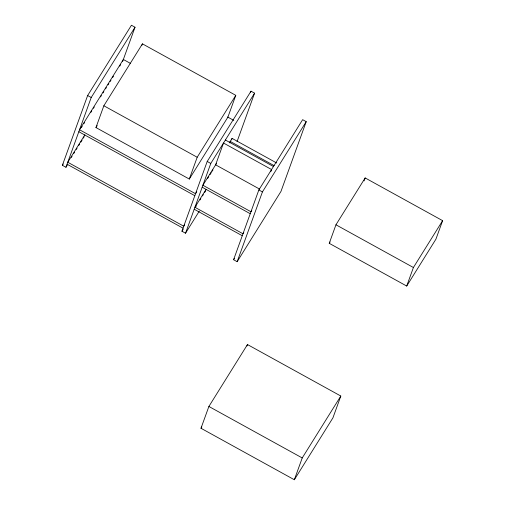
<?xml version="1.0" encoding="UTF-8"?>
<svg xmlns="http://www.w3.org/2000/svg" width="505" height="505" viewBox="0 0 505 505"><rect width="100%" height="100%" fill="white"/><g stroke="black" fill="none" stroke-linecap="round" stroke-linejoin="round"><path stroke-width="0.76" d="M67.626 164.598L65.959 167.275L62.38 165.305L87.643 95.527L131.445 25.25L135.024 27.219L122.633 61.446M65.959 167.275L91.216 97.497L135.024 27.219M95.956 127.569L103.847 105.766L142.442 43.853L235.791 95.338L227.894 117.141L189.306 179.054L95.956 127.569L97.2 125.575M141.911 45.311L142.442 43.853M189.306 179.054L197.196 157.251L235.791 95.338M199.292 211.128L185.524 233.215L181.945 231.246L207.208 161.467L251.01 91.19L254.589 93.16L237.041 141.64M185.524 233.215L210.781 163.443L254.589 93.16M229.68 142.883L230.217 141.406L274.158 165.64M231.561 139.872L232.092 138.395L276.721 163.008M250.48 92.661L251.01 91.19M233.588 259.728L258.844 189.949L302.653 119.672L306.226 121.642L280.969 191.42L237.161 261.697L233.588 259.728L234.421 258.383M237.161 261.697L262.423 191.919L306.226 121.642M270.781 171.713L271.305 170.261M200.99 428.265L208.887 406.462L247.475 344.549L340.824 396.034L332.934 417.837L294.339 479.75L200.99 428.265L201.823 426.933M246.951 346.007L247.475 344.549M329.247 243.328L335.951 224.788L365.159 177.937L442.62 220.66L435.91 239.193L406.702 286.045L329.247 243.328L330.081 241.99M364.086 180.904L365.159 177.937M294.339 479.75L302.23 457.947L340.824 396.034M406.702 286.045L413.412 267.511L442.62 220.66M81.33 127.708L82.163 126.37M83.836 123.693L84.67 122.355M90.925 112.312L91.759 110.974M93.431 108.297L94.265 106.959M100.52 96.916L101.36 95.578M103.026 92.901L103.86 91.563M105.532 88.886L106.366 87.548M108.032 84.872L108.865 83.533M110.122 81.526L110.955 80.188M112.621 77.511L113.455 76.167M119.717 66.13L120.55 64.791M62.38 165.305L63.22 163.967M84.884 134.81L67.777 162.25L183.769 226.221L184.603 224.883M71.237 157.522L72.076 156.178M73.743 153.501L74.576 152.163M76.242 149.486L77.082 148.148M78.748 145.472L79.582 144.133M80.838 142.126L82.088 140.119M83.338 138.111L84.171 136.773M196.78 191.723L195.53 193.731L79.537 129.76L123.346 59.483L130.252 63.289M216.55 163.323L202.89 185.247L250.953 211.753L251.78 210.427M229.39 142.732L232.092 138.395M207.561 178.574L208.805 176.58M210.042 174.585L211.286 172.596M212.113 171.264L212.946 169.939M206.097 189.337L194.917 207.271L242.981 233.777L243.808 232.445M195.448 207.239L196.275 205.907M200.005 199.93L200.832 198.604M202.486 195.946L203.313 194.621M204.557 192.626L205.8 190.631M181.945 231.246L183.201 229.238M227.597 116.977L233.809 120.405M225.382 140.018L273.451 166.524M271.57 169.535L223.507 143.029L215.616 164.832L259.557 189.066M335.951 224.788L413.412 267.511M87.643 95.527L91.216 97.497M207.208 161.467L210.781 163.443M258.844 189.949L262.423 191.919M103.847 105.766L197.196 157.251M202.177 187.21L250.24 213.716M78.831 131.723L194.816 195.694M194.204 209.234L242.267 235.74M67.064 164.213L183.056 228.184M208.887 406.462L302.23 457.947"/></g></svg>
